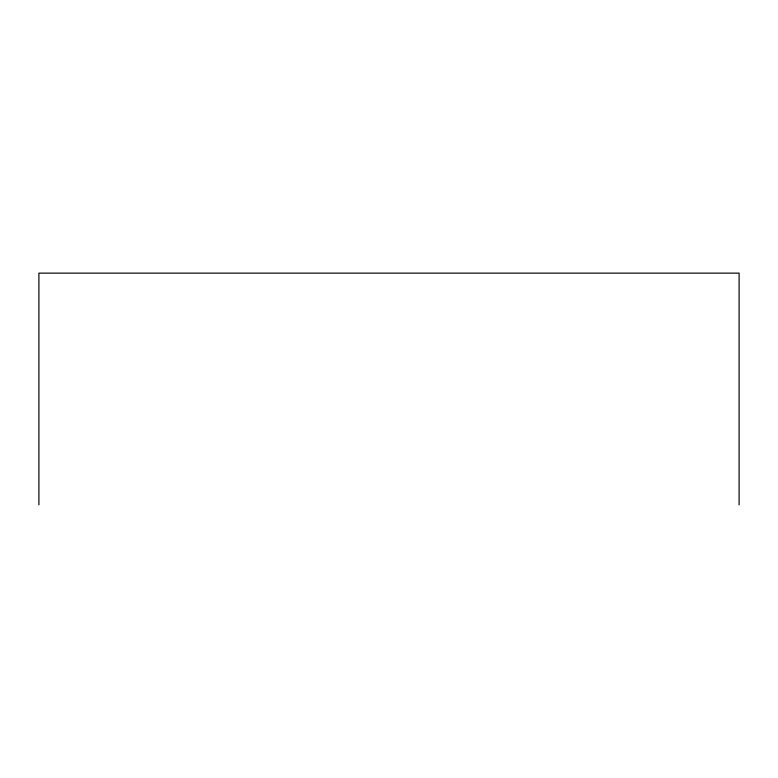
<?xml version="1.0" encoding="UTF-8"?>
<svg xmlns="http://www.w3.org/2000/svg" width="778" height="778" viewBox="0 0 778 778"><rect width="100%" height="100%" fill="white"/><g stroke="black" fill="none" stroke-linecap="round" stroke-linejoin="round"><path stroke-width="1.17" d="M739.1 504.864L739.1 273.136L38.9 273.136L38.9 504.864"/></g></svg>
